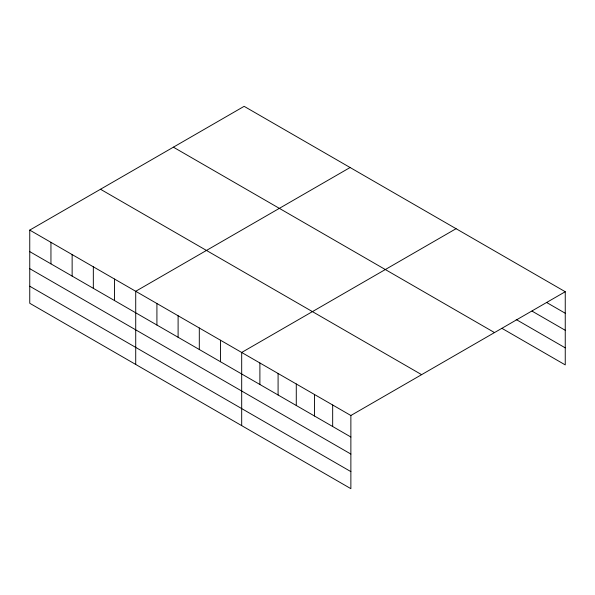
<?xml version="1.0" encoding="UTF-8"?>
<svg xmlns="http://www.w3.org/2000/svg" width="595" height="595" viewBox="0 0 595 595"><rect width="100%" height="100%" fill="white"/><g stroke="black" fill="none" stroke-linecap="round" stroke-linejoin="round"><path stroke-width="0.89" d="M29.75 230.101L350.872 415.503L350.872 488.666L29.75 303.272L29.75 230.101L244.129 106.334L565.25 291.728L565.25 364.899L501.957 328.358M350.098 167.515L135.719 291.282L135.719 364.452M456.068 228.696L241.689 352.463L241.689 425.633M350.872 415.503L565.25 291.728M547.05 302.736L565.25 313.245M532.019 311.103L565.25 330.292M516.2 319.53L565.25 347.852M173.383 147.173L494.505 332.575M100.496 189.255L421.617 374.657M29.75 251.618L350.872 437.013M29.75 268.665L350.872 454.059M29.75 286.225L350.872 471.619M332.672 404.994L332.672 426.511M314.48 394.485L314.48 416.002M296.28 383.983L296.28 405.5M278.088 373.474L278.088 394.991M259.889 362.972L259.889 384.482M220.5 340.228L220.5 361.745M199.303 327.994L199.303 349.503M178.106 315.759L178.106 337.268M156.916 303.517L156.916 325.034M114.523 279.048L114.523 300.564M93.333 266.813L93.333 288.322M72.136 254.578L72.136 276.087M50.947 242.336L50.947 263.853"/></g></svg>
